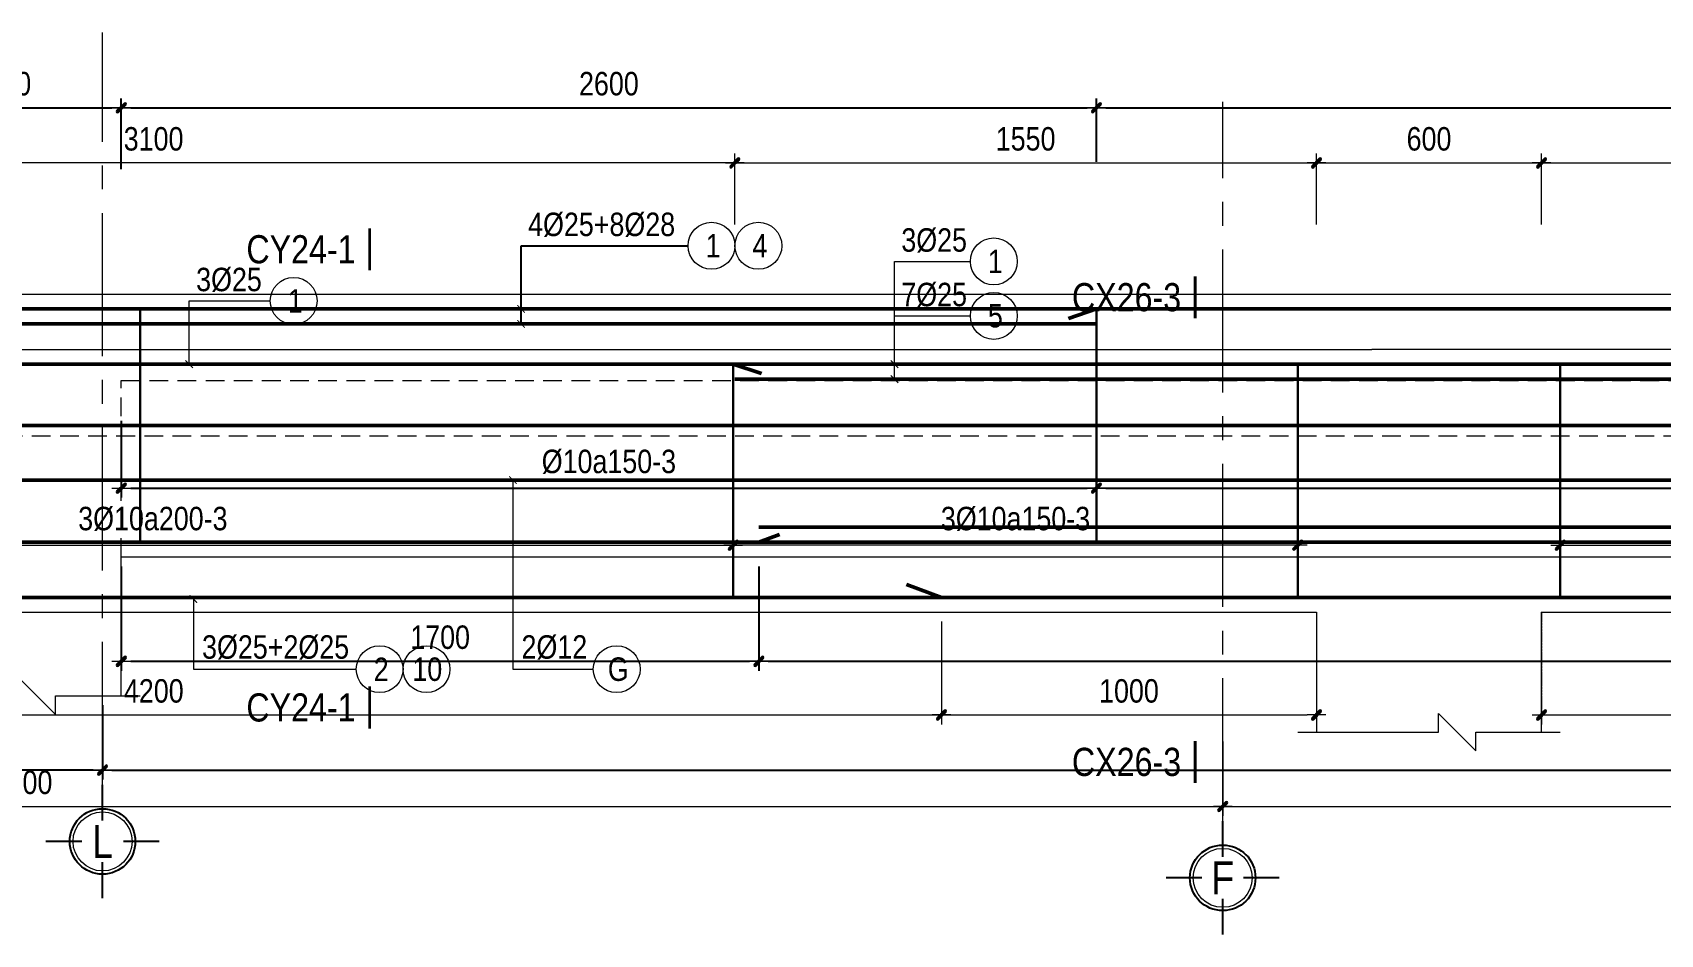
# Model space of a CAD drawing. Header units: millimetres. Extents: x 397144 to 8960116, y 345581 to 674207.
# Drawn here: x 4957902 to 4962242, y 608812 to 611216 of the extents above; entities that cross this region are included whole.
import ezdxf
from ezdxf.enums import TextEntityAlignment as Align
from ezdxf.xclip import XClip

# ---------------------------------------------------------------- set-up
doc = ezdxf.new("R2010")
doc.units = ezdxf.units.MM
doc.header["$XCLIPFRAME"] = 0
doc.header["$PDSIZE"] = -10
for name, pattern in [('CENTER2', [28.575, 19.05, -3.175, 3.175, -3.175]), ('DOT2', [0.125, 0, -0.125]), ('HIDDEN', [0.375, 0.25, -0.125])]:
    doc.linetypes.add(name, pattern=pattern)
doc.layers.get('0').update_dxf_attribs({"linetype": 'CONTINUOUS'})
doc.layers.get('Defpoints').update_dxf_attribs({"color": 12, "linetype": 'CONTINUOUS'})
for name, color, linetype, lineweight in [('2', 2, 'CONTINUOUS', 20), ('CDAI', 8, 'CONTINUOUS', 30), ('CTHEP', 2, 'CONTINUOUS', 50), ('DBAO', 3, 'CONTINUOUS', 20), ('DGIONG', 4, 'CONTINUOUS', 13), ('KTH', 150, 'CONTINUOUS', 5), ('Net khuat', 8, 'HIDDEN', 13), ('STICK', 1, 'CONTINUOUS', 9), ('TEXT', 7, 'CONTINUOUS', 15)]:
    doc.layers.add(name, color=color, linetype=linetype, lineweight=lineweight)
doc.layers.add('8', color=8, linetype='CONTINUOUS')
doc.styles.add('HELVECONDENSE', font='VHELVCN_0.TTF')
doc.styles.add('Star-HelCon', font='VHELVCN_0.TTF')
doc.styles.add('TTP-HelCon', font='VHELVCN_0.TTF')
doc.styles.add('VNI-HELVE-CONDENSE', font='VHELVCN_0.TTF')
doc.dimstyles.new('kc-25', dxfattribs={"dimtxt": 62.5, "dimasz": 20, "dimexe": 20, "dimexo": 50, "dimgap": 25, "dimtad": 3, "dimdec": 0, "dimzin": 0, "dimdsep": 46, "dimtxsty": 'VNI-HELVE-CONDENSE', "dimblk": 'DIM', "dimcen": 2.5, "dimclrd": 256, "dimclre": 154, "dimclrt": 7, "dimaunit": 1, "dimadec": 0, "dimazin": 0, "dimtfac": 1, "dimtdec": 0, "dimtix": 1, "dimtmove": 0, "dimatfit": 3, "dimldrblk": 'DOT', "dimfxl": 1, "dimtolj": 1, "dimtzin": 0, "dimarcsym": 0})
doc.dimstyles.new('TTP-25', dxfattribs={"dimscale": 25, "dimtxt": 2.5, "dimasz": 1, "dimexe": 1, "dimexo": 1, "dimgap": 0.09, "dimtad": 0, "dimdec": 4, "dimrnd": 5, "dimzin": 9, "dimdsep": 46, "dimtxsty": 'TTP-HelCon', "dimblk": 'Stick1', "dimcen": 0.09, "dimdle": 1.5, "dimclrd": 256, "dimclre": 256, "dimclrt": 7, "dimadec": 0, "dimazin": 0, "dimtfac": 1, "dimtdec": 4, "dimtmove": 0, "dimatfit": 3, "dimldrblk": '_ArchTick1', "dimfxl": 1, "dimtvp": 1, "dimtolj": 1, "dimtzin": 0, "dimarcsym": 0})

# ---------------------------------------------------------------- blocks, each defined once
blk = doc.blocks.new('Stick1')
at = {"layer": 'STICK'}
h = blk.add_hatch(color=256, dxfattribs=at)
edge = h.paths.add_edge_path()
edge.add_line((0.3, 0.5), (-0.5, -0.3))
edge.add_arc((-0.4, -0.4), 0.141, 135, 315)
edge.add_line((-0.3, -0.5), (0.5, 0.3))
edge.add_arc((0.4, 0.4), 0.141, 315, 495)
blk.add_line((1, 0), (-1, 0), dxfattribs=at)
blk.add_lwpolyline([(0.3, 0.5), (-0.5, -0.3, 1), (-0.3, -0.5), (0.5, 0.3, 1), (0.3, 0.5, 1)], format="xyb", dxfattribs=at)
blk = doc.blocks.new('*D1445')
at = {"layer": 'Defpoints', "color": 0, "transparency": 16777216}
for p in [(4954517.5, 609448.1), (4958088.7, 609448.1), (4954517.5, 609250.1)]:
    blk.add_point(p, dxfattribs=at)
at = {"layer": 'KTH', "lineweight": -2, "transparency": 16777216}
for p, q in [((4954517.5, 609423.1), (4954517.5, 609225.1)), ((4958088.7, 609423.1), (4958088.7, 609225.1)), ((4958063.7, 609250.1), (4954542.5, 609250.1))]:
    blk.add_line(p, q, dxfattribs=at)
at = {"layer": 'KTH', "lineweight": -2, "transparency": 16777216, "xscale": 25, "yscale": 25, "zscale": 25, "rotation": 180}
blk.add_blockref('Stick1', (4954517.5, 609250.1), dxfattribs=at)
at = {"layer": 'KTH', "lineweight": -2, "transparency": 16777216, "xscale": 25, "yscale": 25, "zscale": 25}
blk.add_blockref('Stick1', (4958088.7, 609250.1), dxfattribs=at)
at = {"layer": 'KTH', "color": 7, "transparency": 16777216, "insert": (4956303.1, 609314), "char_height": 62.5, "attachment_point": 5, "style": 'TTP-HelCon'}
blk.add_mtext('\\A1;3570', dxfattribs=at)
blk = doc.blocks.new('_ArchTick1')
at = {"color": 0, "const_width": 3.81}
blk.add_lwpolyline([(-12.7, -12.7), (12.7, 12.7)], dxfattribs=at)
blk = doc.blocks.new('*D1449')
at = {"layer": 'Defpoints', "color": 0, "transparency": 16777216}
for p in [(4958138.7, 610205.6), (4960738.7, 610222.1), (4960738.7, 610001.7)]:
    blk.add_point(p, dxfattribs=at)
at = {"layer": 'KTH', "lineweight": -2, "transparency": 16777216}
for p, q in [((4958138.7, 610180.6), (4958138.7, 609976.7)), ((4960738.7, 610197.1), (4960738.7, 609976.7)), ((4958163.7, 610001.7), (4960713.7, 610001.7))]:
    blk.add_line(p, q, dxfattribs=at)
at = {"layer": 'KTH', "lineweight": -2, "transparency": 16777216, "xscale": 25, "yscale": 25, "zscale": 25, "rotation": 180}
blk.add_blockref('Stick1', (4958138.7, 610001.7), dxfattribs=at)
at = {"layer": 'KTH', "lineweight": -2, "transparency": 16777216, "xscale": 25, "yscale": 25, "zscale": 25}
blk.add_blockref('Stick1', (4960738.7, 610001.7), dxfattribs=at)
at = {"layer": 'KTH', "color": 7, "transparency": 16777216, "insert": (4959438.7, 610071.6), "char_height": 62.5, "attachment_point": 5, "style": 'TTP-HelCon'}
blk.add_mtext('\\A1;Þ10a150-3', dxfattribs=at)
blk = doc.blocks.new('dau truc')
blk.add_circle((0, 0), 180)
at = {"layer": '8'}
for p, q in [((0, 127.3), (0, 345.5)), ((-127.3, 0), (-345.5, 0)), ((345.5, 0), (127.3, 0)), ((0, -345.5), (0, -127.3))]:
    blk.add_line(p, q, dxfattribs=at)
blk.add_circle((0, 0), 200, dxfattribs=at)
at = {"layer": 'TEXT', "style": 'HELVECONDENSE'}
blk.add_attdef('A', text='', height=232.7, dxfattribs=at).set_placement((0, 0), align=Align.MIDDLE)
blk = doc.blocks.new('*D1451')
at = {"layer": 'Defpoints', "color": 0, "transparency": 16777216}
for p in [(4958138.7, 611015.5), (4957538.7, 610826.5), (4958138.7, 610826.5)]:
    blk.add_point(p, dxfattribs=at)
at = {"layer": 'KTH', "lineweight": -2, "transparency": 16777216}
for p, q in [((4957538.7, 610851.5), (4957538.7, 611040.5)), ((4958138.7, 610851.5), (4958138.7, 611040.5)), ((4957563.7, 611015.5), (4958113.7, 611015.5))]:
    blk.add_line(p, q, dxfattribs=at)
at = {"layer": 'KTH', "lineweight": -2, "transparency": 16777216, "xscale": 25, "yscale": 25, "zscale": 25, "rotation": 180}
blk.add_blockref('Stick1', (4957538.7, 611015.5), dxfattribs=at)
at = {"layer": 'KTH', "lineweight": -2, "transparency": 16777216, "xscale": 25, "yscale": 25, "zscale": 25}
blk.add_blockref('Stick1', (4958138.7, 611015.5), dxfattribs=at)
at = {"layer": 'KTH', "color": 7, "transparency": 16777216, "insert": (4957838.7, 611079.3), "char_height": 62.5, "attachment_point": 5, "style": 'TTP-HelCon'}
blk.add_mtext('\\A1;600', dxfattribs=at)
blk = doc.blocks.new('*D1452')
at = {"layer": 'Defpoints', "color": 0, "transparency": 16777216}
for p in [(4958088.7, 609448.1), (4969288.7, 609448.1), (4969288.7, 609250.1)]:
    blk.add_point(p, dxfattribs=at)
at = {"layer": 'KTH', "lineweight": -2, "transparency": 16777216}
for p, q in [((4958088.7, 609423.1), (4958088.7, 609225.1)), ((4969288.7, 609423.1), (4969288.7, 609225.1)), ((4958113.7, 609250.1), (4969263.7, 609250.1))]:
    blk.add_line(p, q, dxfattribs=at)
at = {"layer": 'KTH', "lineweight": -2, "transparency": 16777216, "xscale": 25, "yscale": 25, "zscale": 25, "rotation": 180}
blk.add_blockref('Stick1', (4958088.7, 609250.1), dxfattribs=at)
at = {"layer": 'KTH', "lineweight": -2, "transparency": 16777216, "xscale": 25, "yscale": 25, "zscale": 25}
blk.add_blockref('Stick1', (4969288.7, 609250.1), dxfattribs=at)
at = {"layer": 'KTH', "color": 7, "transparency": 16777216, "insert": (4963688.7, 609314), "char_height": 62.5, "attachment_point": 5, "style": 'TTP-HelCon'}
blk.add_mtext('\\A1;11200', dxfattribs=at)
blk = doc.blocks.new('*D1453')
at = {"layer": 'Defpoints', "color": 0, "transparency": 16777216}
for p in [(4960738.7, 611015.5), (4958138.7, 610846.4), (4960738.7, 610846.4)]:
    blk.add_point(p, dxfattribs=at)
at = {"layer": 'KTH', "lineweight": -2, "transparency": 16777216}
for p, q in [((4958138.7, 610871.4), (4958138.7, 611040.5)), ((4960738.7, 610871.4), (4960738.7, 611040.5)), ((4958163.7, 611015.5), (4960713.7, 611015.5))]:
    blk.add_line(p, q, dxfattribs=at)
at = {"layer": 'KTH', "lineweight": -2, "transparency": 16777216, "xscale": 25, "yscale": 25, "zscale": 25, "rotation": 180}
blk.add_blockref('Stick1', (4958138.7, 611015.5), dxfattribs=at)
at = {"layer": 'KTH', "lineweight": -2, "transparency": 16777216, "xscale": 25, "yscale": 25, "zscale": 25}
blk.add_blockref('Stick1', (4960738.7, 611015.5), dxfattribs=at)
at = {"layer": 'KTH', "color": 7, "transparency": 16777216, "insert": (4959438.7, 611079.3), "char_height": 62.5, "attachment_point": 5, "style": 'TTP-HelCon'}
blk.add_mtext('\\A1;2600', dxfattribs=at)
blk = doc.blocks.new('*D1455')
at = {"layer": 'Defpoints', "color": 0, "transparency": 16777216}
for p in [(4966088.7, 611015.5), (4960738.7, 610846.4), (4966088.7, 610846.4)]:
    blk.add_point(p, dxfattribs=at)
at = {"layer": 'KTH', "lineweight": -2, "transparency": 16777216}
for p, q in [((4960738.7, 610871.4), (4960738.7, 611040.5)), ((4966088.7, 610871.4), (4966088.7, 611040.5)), ((4960763.7, 611015.5), (4966063.7, 611015.5))]:
    blk.add_line(p, q, dxfattribs=at)
at = {"layer": 'KTH', "lineweight": -2, "transparency": 16777216, "xscale": 25, "yscale": 25, "zscale": 25, "rotation": 180}
blk.add_blockref('Stick1', (4960738.7, 611015.5), dxfattribs=at)
at = {"layer": 'KTH', "lineweight": -2, "transparency": 16777216, "xscale": 25, "yscale": 25, "zscale": 25}
blk.add_blockref('Stick1', (4966088.7, 611015.5), dxfattribs=at)
at = {"layer": 'KTH', "color": 7, "transparency": 16777216, "insert": (4963413.7, 611079.3), "char_height": 62.5, "attachment_point": 5, "style": 'TTP-HelCon'}
blk.add_mtext('\\A1;5350', dxfattribs=at)
blk = doc.blocks.new('*D1456')
at = {"layer": 'Defpoints', "color": 0, "transparency": 16777216}
for p in [(4960738.7, 610205.6), (4966088.7, 610197.1), (4966088.7, 610001.7)]:
    blk.add_point(p, dxfattribs=at)
at = {"layer": 'KTH', "lineweight": -2, "transparency": 16777216}
for p, q in [((4960738.7, 610180.6), (4960738.7, 609976.7)), ((4966088.7, 610172.1), (4966088.7, 609976.7)), ((4960763.7, 610001.7), (4966063.7, 610001.7))]:
    blk.add_line(p, q, dxfattribs=at)
at = {"layer": 'KTH', "lineweight": -2, "transparency": 16777216, "xscale": 25, "yscale": 25, "zscale": 25, "rotation": 180}
blk.add_blockref('Stick1', (4960738.7, 610001.7), dxfattribs=at)
at = {"layer": 'KTH', "lineweight": -2, "transparency": 16777216, "xscale": 25, "yscale": 25, "zscale": 25}
blk.add_blockref('Stick1', (4966088.7, 610001.7), dxfattribs=at)
at = {"layer": 'KTH', "color": 7, "transparency": 16777216, "insert": (4963413.7, 610071.6), "char_height": 62.5, "attachment_point": 5, "style": 'TTP-HelCon'}
blk.add_mtext('\\A1;Þ10a200-3', dxfattribs=at)
blk = doc.blocks.new('DIM')
h = blk.add_hatch(color=1)
h.paths.add_polyline_path([(0.49, 0.29, 1), (0.29, 0.49), (-0.19, 0), (0.19, 0)])
h.paths.add_polyline_path([(0.19, 0), (-0.19, 0), (-0.49, -0.29, 1), (-0.29, -0.49)])
at = {"color": 9}
for p, q in [((-0.19, 0), (-1.5, 0)), ((0.19, 0), (1.5, 0))]:
    blk.add_line(p, q, dxfattribs=at)
at = {"color": 1}
for p, q in [((-0.49, -0.29), (0.29, 0.49)), ((-0.29, -0.49), (0.49, 0.29)), ((-0.19, 0), (0.19, 0))]:
    blk.add_line(p, q, dxfattribs=at)
blk.add_arc((-0.39, -0.39), 0.138, 135, 315, dxfattribs=at)
blk = doc.blocks.new('*D1457')
at = {"layer": 'Defpoints', "color": 0, "transparency": 16777216}
for p in [(4958138.7, 609818.1), (4959838.7, 609818.1), (4959838.7, 609539.9)]:
    blk.add_point(p, dxfattribs=at)
at = {"layer": 'KTH', "lineweight": -2, "transparency": 16777216}
for p, q in [((4958138.7, 609793.1), (4958138.7, 609514.9)), ((4959838.7, 609793.1), (4959838.7, 609514.9)), ((4958163.7, 609539.9), (4959813.7, 609539.9))]:
    blk.add_line(p, q, dxfattribs=at)
at = {"layer": 'KTH', "lineweight": -2, "transparency": 16777216, "xscale": 25, "yscale": 25, "zscale": 25, "rotation": 180}
blk.add_blockref('Stick1', (4958138.7, 609539.9), dxfattribs=at)
at = {"layer": 'KTH', "lineweight": -2, "transparency": 16777216, "xscale": 25, "yscale": 25, "zscale": 25}
blk.add_blockref('Stick1', (4959838.7, 609539.9), dxfattribs=at)
at = {"layer": 'KTH', "color": 7, "transparency": 16777216, "insert": (4958988.7, 609603.8), "char_height": 62.5, "attachment_point": 5, "style": 'TTP-HelCon'}
blk.add_mtext('\\A1;1700', dxfattribs=at)
blk = doc.blocks.new('*D1459')
at = {"layer": 'Defpoints', "color": 0, "transparency": 16777216}
for p in [(4959838.7, 609818.1), (4966988.7, 609793.1), (4966988.7, 609539.9)]:
    blk.add_point(p, dxfattribs=at)
at = {"layer": 'KTH', "lineweight": -2, "transparency": 16777216}
for p, q in [((4959838.7, 609793.1), (4959838.7, 609514.9)), ((4966988.7, 609768.1), (4966988.7, 609514.9)), ((4959863.7, 609539.9), (4966963.7, 609539.9))]:
    blk.add_line(p, q, dxfattribs=at)
at = {"layer": 'KTH', "lineweight": -2, "transparency": 16777216, "xscale": 25, "yscale": 25, "zscale": 25, "rotation": 180}
blk.add_blockref('Stick1', (4959838.7, 609539.9), dxfattribs=at)
at = {"layer": 'KTH', "lineweight": -2, "transparency": 16777216, "xscale": 25, "yscale": 25, "zscale": 25}
blk.add_blockref('Stick1', (4966988.7, 609539.9), dxfattribs=at)
at = {"layer": 'KTH', "color": 7, "transparency": 16777216, "insert": (4963413.7, 609603.8), "char_height": 62.5, "attachment_point": 5, "style": 'TTP-HelCon'}
blk.add_mtext('\\A1;7150', dxfattribs=at)
blk = doc.blocks.new('MC')
at = {"layer": 'CTHEP', "const_width": 10}
blk.add_lwpolyline([(0, 150), (0, 0)], dxfattribs=at)
at = {"layer": 'TEXT', "style": 'TTP-HelCon'}
blk.add_attdef('A', text='', height=100, dxfattribs=at).set_placement((-50, 25.5), align=Align.RIGHT)
blk = doc.blocks.new('*D8557')
at = {"layer": 'Defpoints', "color": 0, "transparency": 16777216}
for p in [(5068355.6, 547631.8), (5066206.6, 547442.8), (5068355.6, 547442.8)]:
    blk.add_point(p, dxfattribs=at)
at = {"layer": 'KTH', "lineweight": -2, "transparency": 16777216}
for p, q in [((5066206.6, 547467.8), (5066206.6, 547656.8)), ((5066231.6, 547631.8), (5068330.6, 547631.8)), ((5068355.6, 547467.8), (5068355.6, 547656.8))]:
    blk.add_line(p, q, dxfattribs=at)
at = {"layer": 'KTH', "lineweight": -2, "transparency": 16777216, "xscale": 25, "yscale": 25, "zscale": 25, "rotation": 180}
blk.add_blockref('Stick1', (5066206.6, 547631.8), dxfattribs=at)
at = {"layer": 'KTH', "lineweight": -2, "transparency": 16777216, "xscale": 25, "yscale": 25, "zscale": 25}
blk.add_blockref('Stick1', (5068355.6, 547631.8), dxfattribs=at)
at = {"layer": 'KTH', "color": 7, "transparency": 16777216, "insert": (5067281.1, 547695.6), "char_height": 62.5, "attachment_point": 5, "style": 'TTP-HelCon'}
blk.add_mtext('\\A1;2150', dxfattribs=at)
blk = doc.blocks.new('*D8558')
at = {"layer": 'Defpoints', "color": 0, "transparency": 16777216}
for p in [(5064051.6, 546686.8), (5065556.6, 546670.3), (5064051.6, 546612.8)]:
    blk.add_point(p, dxfattribs=at)
at = {"layer": 'KTH', "lineweight": -2, "transparency": 16777216}
for p, q in [((5064051.6, 546661.8), (5064051.6, 546587.8)), ((5065556.6, 546645.3), (5065556.6, 546587.8)), ((5065531.6, 546612.8), (5064076.6, 546612.8))]:
    blk.add_line(p, q, dxfattribs=at)
at = {"layer": 'KTH', "lineweight": -2, "transparency": 16777216, "xscale": 25, "yscale": 25, "zscale": 25, "rotation": 180}
blk.add_blockref('Stick1', (5064051.6, 546612.8), dxfattribs=at)
at = {"layer": 'KTH', "lineweight": -2, "transparency": 16777216, "xscale": 25, "yscale": 25, "zscale": 25}
blk.add_blockref('Stick1', (5065556.6, 546612.8), dxfattribs=at)
at = {"layer": 'KTH', "color": 7, "transparency": 16777216, "insert": (5064804.1, 546682.7), "char_height": 62.5, "attachment_point": 5, "style": 'TTP-HelCon'}
blk.add_mtext('\\A1;3Þ10a150-3', dxfattribs=at)
blk = doc.blocks.new('*D8559')
at = {"layer": 'Defpoints', "color": 0, "transparency": 16777216}
for p in [(5066256.6, 546670.3), (5068355.6, 546686.8), (5068355.6, 546612.8)]:
    blk.add_point(p, dxfattribs=at)
at = {"layer": 'KTH', "lineweight": -2, "transparency": 16777216}
for p, q in [((5068355.6, 546661.8), (5068355.6, 546587.8)), ((5066256.6, 546645.3), (5066256.6, 546587.8)), ((5066281.6, 546612.8), (5068330.6, 546612.8))]:
    blk.add_line(p, q, dxfattribs=at)
at = {"layer": 'KTH', "lineweight": -2, "transparency": 16777216, "xscale": 25, "yscale": 25, "zscale": 25, "rotation": 180}
blk.add_blockref('Stick1', (5066256.6, 546612.8), dxfattribs=at)
at = {"layer": 'KTH', "lineweight": -2, "transparency": 16777216, "xscale": 25, "yscale": 25, "zscale": 25}
blk.add_blockref('Stick1', (5068355.6, 546612.8), dxfattribs=at)
at = {"layer": 'KTH', "color": 7, "transparency": 16777216, "insert": (5067306.1, 546682.7), "char_height": 62.5, "attachment_point": 5, "style": 'TTP-HelCon'}
blk.add_mtext('\\A1;\\A1;3Þ10a150-3', dxfattribs=at)
blk = doc.blocks.new('*D8561')
at = {"layer": 'Defpoints', "color": 0, "transparency": 16777216}
for p in [(5058956.6, 546114.5), (5065356.6, 546114.4), (5065356.6, 545916.4)]:
    blk.add_point(p, dxfattribs=at)
at = {"layer": 'KTH', "lineweight": -2, "transparency": 16777216}
for p, q in [((5058956.6, 546089.5), (5058956.6, 545891.4)), ((5065356.6, 546089.4), (5065356.6, 545891.4)), ((5058981.6, 545916.4), (5065331.6, 545916.4))]:
    blk.add_line(p, q, dxfattribs=at)
at = {"layer": 'KTH', "lineweight": -2, "transparency": 16777216, "xscale": 25, "yscale": 25, "zscale": 25, "rotation": 180}
blk.add_blockref('Stick1', (5058956.6, 545916.4), dxfattribs=at)
at = {"layer": 'KTH', "lineweight": -2, "transparency": 16777216, "xscale": 25, "yscale": 25, "zscale": 25}
blk.add_blockref('Stick1', (5065356.6, 545916.4), dxfattribs=at)
at = {"layer": 'KTH', "color": 7, "transparency": 16777216, "insert": (5062156.6, 545980.3), "char_height": 62.5, "attachment_point": 5, "style": 'TTP-HelCon'}
blk.add_mtext('\\A1;6400', dxfattribs=at)
blk = doc.blocks.new('*D8562')
at = {"layer": 'Defpoints', "color": 0, "transparency": 16777216}
for p in [(5060956.6, 546752.9), (5064051.6, 546752.8), (5064051.6, 546612.8)]:
    blk.add_point(p, dxfattribs=at)
at = {"layer": 'KTH', "lineweight": -2, "transparency": 16777216}
for p, q in [((5060956.6, 546727.9), (5060956.6, 546587.8)), ((5064051.6, 546727.8), (5064051.6, 546587.8)), ((5060981.6, 546612.8), (5064026.6, 546612.8))]:
    blk.add_line(p, q, dxfattribs=at)
at = {"layer": 'KTH', "lineweight": -2, "transparency": 16777216, "xscale": 25, "yscale": 25, "zscale": 25, "rotation": 180}
blk.add_blockref('Stick1', (5060956.6, 546612.8), dxfattribs=at)
at = {"layer": 'KTH', "lineweight": -2, "transparency": 16777216, "xscale": 25, "yscale": 25, "zscale": 25}
blk.add_blockref('Stick1', (5064051.6, 546612.8), dxfattribs=at)
at = {"layer": 'KTH', "color": 7, "transparency": 16777216, "insert": (5062504.1, 546682.7), "char_height": 62.5, "attachment_point": 5, "style": 'TTP-HelCon'}
blk.add_mtext('\\A1;3Þ10a200-3', dxfattribs=at)
blk = doc.blocks.new('*D8564')
at = {"layer": 'Defpoints', "color": 0, "transparency": 16777216}
for p in [(5060956.6, 547631.8), (5060956.6, 547442.9), (5064055.6, 547442.8)]:
    blk.add_point(p, dxfattribs=at)
at = {"layer": 'KTH', "lineweight": -2, "transparency": 16777216}
for p, q in [((5060956.6, 547467.9), (5060956.6, 547656.8)), ((5064030.6, 547631.8), (5060981.6, 547631.8)), ((5064055.6, 547467.8), (5064055.6, 547656.8))]:
    blk.add_line(p, q, dxfattribs=at)
at = {"layer": 'KTH', "lineweight": -2, "transparency": 16777216, "xscale": 25, "yscale": 25, "zscale": 25, "rotation": 180}
blk.add_blockref('Stick1', (5060956.6, 547631.8), dxfattribs=at)
at = {"layer": 'KTH', "lineweight": -2, "transparency": 16777216, "xscale": 25, "yscale": 25, "zscale": 25}
blk.add_blockref('Stick1', (5064055.6, 547631.8), dxfattribs=at)
at = {"layer": 'KTH', "color": 7, "transparency": 16777216, "insert": (5062506.1, 547695.6), "char_height": 62.5, "attachment_point": 5, "style": 'TTP-HelCon'}
blk.add_mtext('\\A1;3100', dxfattribs=at)
blk = doc.blocks.new('*D8566')
at = {"layer": 'Defpoints', "color": 0, "transparency": 16777216}
for p in [(5065606.6, 547631.8), (5064055.6, 547442.8), (5065606.6, 547442.8)]:
    blk.add_point(p, dxfattribs=at)
at = {"layer": 'KTH', "lineweight": -2, "transparency": 16777216}
for p, q in [((5064055.6, 547467.8), (5064055.6, 547656.8)), ((5064080.6, 547631.8), (5065581.6, 547631.8)), ((5065606.6, 547467.8), (5065606.6, 547656.8))]:
    blk.add_line(p, q, dxfattribs=at)
at = {"layer": 'KTH', "lineweight": -2, "transparency": 16777216, "xscale": 25, "yscale": 25, "zscale": 25, "rotation": 180}
blk.add_blockref('Stick1', (5064055.6, 547631.8), dxfattribs=at)
at = {"layer": 'KTH', "lineweight": -2, "transparency": 16777216, "xscale": 25, "yscale": 25, "zscale": 25}
blk.add_blockref('Stick1', (5065606.6, 547631.8), dxfattribs=at)
at = {"layer": 'KTH', "color": 7, "transparency": 16777216, "insert": (5064831.1, 547695.6), "char_height": 62.5, "attachment_point": 5, "style": 'TTP-HelCon'}
blk.add_mtext('\\A1;1550', dxfattribs=at)
blk = doc.blocks.new('*D8568')
at = {"layer": 'Defpoints', "color": 0, "transparency": 16777216}
for p in [(5066206.6, 547631.8), (5065606.6, 547467.8), (5066206.6, 547442.8)]:
    blk.add_point(p, dxfattribs=at)
at = {"layer": 'KTH', "lineweight": -2, "transparency": 16777216}
for p, q in [((5065606.6, 547492.8), (5065606.6, 547656.8)), ((5065631.6, 547631.8), (5066181.6, 547631.8)), ((5066206.6, 547467.8), (5066206.6, 547656.8))]:
    blk.add_line(p, q, dxfattribs=at)
at = {"layer": 'KTH', "lineweight": -2, "transparency": 16777216, "xscale": 25, "yscale": 25, "zscale": 25, "rotation": 180}
blk.add_blockref('Stick1', (5065606.6, 547631.8), dxfattribs=at)
at = {"layer": 'KTH', "lineweight": -2, "transparency": 16777216, "xscale": 25, "yscale": 25, "zscale": 25}
blk.add_blockref('Stick1', (5066206.6, 547631.8), dxfattribs=at)
at = {"layer": 'KTH', "color": 7, "transparency": 16777216, "insert": (5065906.6, 547695.6), "char_height": 62.5, "attachment_point": 5, "style": 'TTP-HelCon'}
blk.add_mtext('\\A1;600', dxfattribs=at)
blk = doc.blocks.new('*D8570')
at = {"layer": 'Defpoints', "color": 0, "transparency": 16777216}
for p in [(5060406.6, 546434.4), (5064606.6, 546371.8), (5064606.6, 546160.2)]:
    blk.add_point(p, dxfattribs=at)
at = {"layer": 'KTH', "lineweight": -2, "transparency": 16777216}
for p, q in [((5060406.6, 546409.4), (5060406.6, 546135.2)), ((5064606.6, 546346.8), (5064606.6, 546135.2)), ((5060431.6, 546160.2), (5064581.6, 546160.2))]:
    blk.add_line(p, q, dxfattribs=at)
at = {"layer": 'KTH', "lineweight": -2, "transparency": 16777216, "xscale": 25, "yscale": 25, "zscale": 25, "rotation": 180}
blk.add_blockref('Stick1', (5060406.6, 546160.2), dxfattribs=at)
at = {"layer": 'KTH', "lineweight": -2, "transparency": 16777216, "xscale": 25, "yscale": 25, "zscale": 25}
blk.add_blockref('Stick1', (5064606.6, 546160.2), dxfattribs=at)
at = {"layer": 'KTH', "color": 7, "transparency": 16777216, "insert": (5062506.6, 546224), "char_height": 62.5, "attachment_point": 5, "style": 'TTP-HelCon'}
blk.add_mtext('\\A1;4200', dxfattribs=at)
blk = doc.blocks.new('*D8571')
at = {"layer": 'Defpoints', "color": 0, "transparency": 16777216}
for p in [(5064606.6, 546434.4), (5065606.6, 546434.4), (5065606.6, 546160.2)]:
    blk.add_point(p, dxfattribs=at)
at = {"layer": 'KTH', "lineweight": -2, "transparency": 16777216}
for p, q in [((5064606.6, 546409.4), (5064606.6, 546135.2)), ((5065606.6, 546409.4), (5065606.6, 546135.2)), ((5064631.6, 546160.2), (5065581.6, 546160.2))]:
    blk.add_line(p, q, dxfattribs=at)
at = {"layer": 'KTH', "lineweight": -2, "transparency": 16777216, "xscale": 25, "yscale": 25, "zscale": 25, "rotation": 180}
blk.add_blockref('Stick1', (5064606.6, 546160.2), dxfattribs=at)
at = {"layer": 'KTH', "lineweight": -2, "transparency": 16777216, "xscale": 25, "yscale": 25, "zscale": 25}
blk.add_blockref('Stick1', (5065606.6, 546160.2), dxfattribs=at)
at = {"layer": 'KTH', "color": 7, "transparency": 16777216, "insert": (5065106.6, 546224), "char_height": 62.5, "attachment_point": 5, "style": 'TTP-HelCon'}
blk.add_mtext('\\A1;1000', dxfattribs=at)
blk = doc.blocks.new('*D1580')
at = {"layer": 'Defpoints', "color": 0, "transparency": 16777216}
for p in [(5065356.6, 546114.4), (5075456.6, 546114.4), (5075456.6, 545916.4)]:
    blk.add_point(p, dxfattribs=at)
at = {"layer": 'KTH', "lineweight": -2, "transparency": 16777216}
for p, q in [((5065356.6, 546089.4), (5065356.6, 545891.4)), ((5075456.6, 546089.4), (5075456.6, 545891.4)), ((5065381.6, 545916.4), (5075431.6, 545916.4))]:
    blk.add_line(p, q, dxfattribs=at)
at = {"layer": 'KTH', "lineweight": -2, "transparency": 16777216, "xscale": 25, "yscale": 25, "zscale": 25, "rotation": 180}
blk.add_blockref('Stick1', (5065356.6, 545916.4), dxfattribs=at)
at = {"layer": 'KTH', "lineweight": -2, "transparency": 16777216, "xscale": 25, "yscale": 25, "zscale": 25}
blk.add_blockref('Stick1', (5075456.6, 545916.4), dxfattribs=at)
at = {"layer": 'KTH', "color": 7, "transparency": 16777216, "insert": (5070406.6, 545980.3), "char_height": 62.5, "attachment_point": 5, "style": 'TTP-HelCon'}
blk.add_mtext('\\A1;10100', dxfattribs=at)
blk = doc.blocks.new('*D8553')
at = {"layer": 'Defpoints', "color": 0, "ltscale": 0.8, "transparency": 16777216}
for p in [(5066206.6, 546460.2), (5067656.6, 546460.2), (5067656.6, 546160.2)]:
    blk.add_point(p, dxfattribs=at)
at = {"layer": 'KTH', "linetype": 'DOT2', "lineweight": -2, "ltscale": 0.8, "transparency": 16777216}
for p, q in [((5066206.6, 546435.2), (5066206.6, 546135.2)), ((5067656.6, 546435.2), (5067656.6, 546135.2))]:
    blk.add_line(p, q, dxfattribs=at)
at = {"layer": 'KTH', "lineweight": -2, "ltscale": 0.8, "transparency": 16777216}
blk.add_line((5066231.6, 546160.2), (5067631.6, 546160.2), dxfattribs=at)
at = {"layer": 'KTH', "lineweight": -2, "ltscale": 0.8, "transparency": 16777216, "xscale": 25, "yscale": 25, "zscale": 25, "rotation": 180}
blk.add_blockref('Stick1', (5066206.6, 546160.2), dxfattribs=at)
at = {"layer": 'KTH', "lineweight": -2, "ltscale": 0.8, "transparency": 16777216, "xscale": 25, "yscale": 25, "zscale": 25}
blk.add_blockref('Stick1', (5067656.6, 546160.2), dxfattribs=at)
at = {"layer": 'KTH', "color": 7, "ltscale": 0.8, "transparency": 16777216, "insert": (5066931.6, 546224), "char_height": 62.5, "attachment_point": 5, "style": 'TTP-HelCon'}
blk.add_mtext('\\A1;1450', dxfattribs=at)
blk = doc.blocks.new('CX26')
at = {"layer": 'CDAI', "ltscale": 52.5}
for p, q in [((5064051.60282, 547099.4025), (5064051.60282, 546473.4315)), ((5065556.60282, 547099.4025), (5065556.60282, 546473.42671)), ((5066256.60421, 547099.39867), (5066256.60421, 546469.39867))]:
    blk.add_line(p, q, dxfattribs=at)
at = {"layer": 'CTHEP'}
for p, q in [((5064126.60282, 547070.4025), (5064051.60282, 547095.4025)), ((5064055.6423, 547055.46147), (5068355.60421, 547055.46147)), ((5058990.32788, 546786.46273), (5097842.02123, 546786.41461)), ((5064606.603, 546473.4516), (5064513.91051, 546507.75585))]:
    blk.add_line(p, q, dxfattribs=at)
for points in [[(5098025.38601, 546467.2151), (5098025.38601, 547095.40231), (5058836.60282, 547095.46705), (5058836.60282, 546469.20456)], [(5058871.81958, 546849.86797), (5058871.81958, 546473.47789), (5058871.81958, 546473.47789), (5059405.47064, 546473.45484), (5065606.60282, 546473.42655), (5066180.64833, 546473.42466), (5097991.31059, 546473.40252), (5097991.31059, 546996.27803)]]:
    blk.add_lwpolyline(points, dxfattribs=at)
at = {"layer": 'DBAO'}
for points in [[(5058806.60282, 546114.47463), (5058806.60282, 547134.63778), (5065754.50907, 547134.39872)], [(5090956.60421, 546434.3673), (5098055.38602, 546434.35991), (5098055.38602, 547134.35662), (5065754.50907, 547134.40146)], [(5059406.60022, 546114.4708), (5059406.60022, 546434.44499), (5065606.60282, 546434.4025), (5065606.60282, 546114.4025)], [(5066206.60421, 546434.39867), (5074806.60282, 546434.38891)], [(5066206.60421, 546114.39867), (5066206.60421, 546434.39867)]]:
    blk.add_lwpolyline(points, dxfattribs=at)
at = {"layer": 'DGIONG'}
blk.add_lwpolyline([(5065556.60282, 546114.4025), (5065931.60421, 546114.39867), (5065931.60421, 546164.39867), (5066031.60421, 546064.39867), (5066031.60421, 546114.39867), (5066256.60421, 546114.39867)], dxfattribs=at)
for centre in [(5064746.1661, 547369.27902), (5062879.60754, 547263.98696), (5064746.1661, 547223.98002), (5063108.73431, 546282.33173), (5063233.73431, 546282.33173), (5063740.80434, 546282.38896)]:
    blk.add_circle(centre, 62.5, dxfattribs=at)
at = {"layer": 'Net khuat', "linetype": 'CENTER2', "ltscale": 20}
blk.add_line((5065356.60281, 545876.98085), (5065356.60281, 547882.32349), dxfattribs=at)
at = {"layer": 'Net khuat', "ltscale": 200}
blk.add_lwpolyline([(5058806.60282, 546904.47786), (5098055.38602, 546904.47786)], dxfattribs=at)
at = {"xscale": 0.75, "yscale": 0.75, "zscale": 0.75}
for p in [(5065283.2011, 547217.35449), (5065283.2011, 545978.61334)]:
    blk.add_blockref('MC', p, dxfattribs=at).add_auto_attribs({'A': 'CX26-3'})
at = {"layer": '2', "ltscale": 300}
ref = blk.add_blockref('dau truc', (5065356.60281, 545726.11632), dxfattribs=dict(at, xscale=0.4367131292819977, yscale=0.4367131292819977, zscale=0.4367131292819977))
ref.add_attrib('A', 'F', dxfattribs={"layer": 'TEXT', "height": 87.5, "style": 'HELVECONDENSE'}).set_placement((5065356.60281, 545726.11632), align=Align.MIDDLE)
at = {"layer": 'TEXT', "style": 'TTP-HelCon'}
for s, p in [('3Þ25', (5064499.65605, 547395.13197)), ('3Þ25', (5062619.48365, 547289.83991, 0)), ('7Þ25', (5064499.65605, 547249.83297)), ('3Þ25+2Þ25', (5062635.29308, 546310.22878)), ('2Þ12', (5063486.99648, 546310.28602, 0))]:
    blk.add_text(s, height=62.5, dxfattribs=at).set_placement(p)
at = {"layer": 'TEXT', "style": 'Star-HelCon'}
for s, p in [('1', (5064750.33277, 547369.27902)), ('1', (5062883.7742, 547263.98696)), ('5', (5064750.33277, 547223.98002)), ('2', (5063112.90098, 546282.33173)), ('10', (5063235.8482, 546282.33173)), ('G', (5063744.97101, 546282.38896))]:
    blk.add_text(s, height=62.5, dxfattribs=at).set_placement(p, align=Align.MIDDLE)
at = {"layer": 'KTH'}
for base, p1, p2, picture, middle in [((5060956.60022, 547631.78979), (5064055.60282, 547442.79684), (5060956.60022, 547442.86514), '*D8564', (5062506.10152, 547695.62312)), ((5064606.60282, 546160.2128), (5060406.60022, 546434.43065), (5064606.60282, 546371.76376), '*D8570', (5062506.60152, 546224.04613)), ((5065606.60282, 546160.2128), (5064606.60282, 546434.44499), (5065606.60282, 546434.43065), '*D8571', (5065106.60282, 546224.04613))]:
    dim = blk.add_linear_dim(base=base, p1=p1, p2=p2, dimstyle='TTP-25', override={"dimtmove": 1}, dxfattribs=at)
    dim.commit()
    dim.dimension.update_dxf_attribs({"geometry": picture, "text_midpoint": middle})
for base, p1, p2, picture, middle in [((5065606.60282, 547631.79684), (5064055.60282, 547442.79301), (5065606.60282, 547442.79301), '*D8566', (5064831.10282, 547695.63017)), ((5066206.60421, 547631.79684), (5065606.60282, 547467.79301), (5066206.60421, 547442.79301), '*D8568', (5065906.60352, 547695.63017)), ((5068355.60421, 547631.79301), (5066206.60421, 547442.79301), (5068355.60421, 547442.79301), '*D8557', (5067281.10421, 547695.62634)), ((5065356.60281, 545916.41758), (5058956.60281, 546114.47463), (5065356.60281, 546114.40058), '*D8561', (5062156.60281, 545980.25091)), ((5075456.60281, 545916.41758), (5065356.60281, 546114.40058), (5075456.60281, 546114.40058), '*D1580', (5070406.60281, 545980.25091))]:
    dim = blk.add_linear_dim(base=base, p1=p1, p2=p2, angle=180, dimstyle='TTP-25', override={"dimtmove": 1}, dxfattribs=at)
    dim.commit()
    dim.dimension.update_dxf_attribs({"geometry": picture, "text_midpoint": middle})
for base, p1, p2, text, picture, middle in [((5064051.60282, 546612.82309), (5060956.60022, 546752.91162), (5064051.60282, 546752.84332), '3Þ10a200-3', '*D8562', (5062504.10152, 546682.73975)), ((5068355.60421, 546612.83014), (5066256.60422, 546670.30349), (5068355.60421, 546686.83015), '\\A1;3Þ10a150-3', '*D8559', (5067306.10422, 546682.74681))]:
    dim = blk.add_linear_dim(base=base, p1=p1, p2=p2, text=text, dimstyle='TTP-25', override={"dimtmove": 1}, dxfattribs=at)
    dim.commit()
    dim.dimension.update_dxf_attribs({"geometry": picture, "text_midpoint": middle})
dim = blk.add_linear_dim(base=(5064051.60282, 546612.83014), p1=(5065556.60282, 546670.30349), p2=(5064051.60282, 546686.83015), angle=180, text='3Þ10a150-3', dimstyle='TTP-25', override={"dimtmove": 1}, dxfattribs=at)
dim.commit()
dim.dimension.update_dxf_attribs({"geometry": '*D8558', "text_midpoint": (5064804.10282, 546682.74681)})
at = {"layer": 'KTH', "ltscale": 0.8}
dim = blk.add_linear_dim(base=(5067656.60352, 546160.2128), p1=(5066206.60421, 546460.2128), p2=(5067656.60352, 546460.2128), dimstyle='TTP-25', dxfattribs=at)
dim.commit()
dim.dimension.update_dxf_attribs({"geometry": '*D8553', "text_midpoint": (5066931.60387, 546224.04613)})
at = {"layer": 'DGIONG'}
for points in [[(5064481.14428, 547095.47091), (5064481.14402, 547369.27902), (5064683.6661, 547369.27902)], [(5062600.97188, 547095.47786), (5062600.97162, 547263.98696), (5062817.10754, 547263.98696)], [(5064481.14393, 547055.47091), (5064481.14366, 547223.98002), (5064683.66575, 547223.98002)], [(5063463.9863, 546786.43353), (5063463.98444, 546282.38896), (5063678.30434, 546282.38896)], [(5062612.28131, 546469.37599), (5062612.28105, 546282.33173), (5063046.23431, 546282.33173)]]:
    blk.add_leader(points, dimstyle='kc-25', override={"dimtad": 0, "dimldrblk": 'ArchTick', "dimfxl": 100, "dimarcsym": 1}, dxfattribs=at)

msp = doc.modelspace()

# ---------------------------------------------------------------- linework, layer by layer
at = {"layer": 'CDAI', "ltscale": 52.5}
for p, q in [((4958188.66947, 610483.11086), (4958188.66947, 609853.11086)), ((4960738.66947, 610483.11086), (4960738.66947, 609853.11086))]:
    msp.add_line(p, q, dxfattribs=at)
at = {"layer": 'CTHEP'}
for p, q in [((4960738.66947, 610479.11086), (4960663.66947, 610454.11086)), ((4954696.40117, 610168.11086), (4969037.14265, 610168.11086)), ((4959838.66947, 609897.11086), (4966988.66947, 609897.11086)), ((4959893.39265, 609877.83145), (4959838.66947, 609857.11086))]:
    msp.add_line(p, q, dxfattribs=at)
for points in [[(4954562.52973, 609850.71195), (4954562.52973, 609850.71195), (4954562.52973, 610479.11086), (4969238.66947, 610479.11086), (4969238.66947, 609856.70698), (4969238.66947, 609856.70698)], [(4954602.52973, 609850.71195), (4954602.52973, 610439.11086), (4960738.66947, 610439.11086)], [(4954639.13795, 610256.35055), (4954639.13795, 609857.11086), (4969162.33915, 609857.11086), (4969162.33915, 610269.42444)]]:
    msp.add_lwpolyline(points, dxfattribs=at)
at = {"layer": 'DBAO'}
for p, q in [((4958138.66947, 609448.11086), (4958138.66947, 609818.11086)), ((4958138.66947, 609818.11086), (4968688.66947, 609818.11086))]:
    msp.add_line(p, q, dxfattribs=at)
msp.add_lwpolyline([(4969288.66947, 609448.11086), (4969288.66947, 609818.11086), (4969288.66947, 609818.11086), (4969288.66947, 610518.11086), (4954517.52973, 610518.11086), (4954517.52973, 609818.11086), (4954517.52973, 609818.11086), (4954517.52973, 609448.11086)], dxfattribs=at)
at = {"layer": 'DGIONG'}
msp.add_lwpolyline([(4957488.66947, 609448.11086), (4957863.66947, 609448.11086), (4957863.66947, 609498.11086), (4957963.66947, 609398.11086), (4957963.66947, 609448.11086), (4958188.66947, 609448.11086)], dxfattribs=at)
for centre in [(4959712.24567, 610647.61997), (4959837.24567, 610647.61997)]:
    msp.add_circle(centre, 62.5, dxfattribs=at)
at = {"layer": 'Net khuat', "linetype": 'CENTER2', "ltscale": 20}
msp.add_line((4958088.66947, 609210.61386), (4958088.66947, 611215.9565), dxfattribs=at)
at = {"layer": 'Net khuat', "ltscale": 200}
for p, q in [((4958138.66947, 609818.11086), (4958138.66947, 610288.11086)), ((4958138.66947, 610288.11086), (4968688.66947, 610288.11086))]:
    msp.add_line(p, q, dxfattribs=at)

# ---------------------------------------------------------------- block references
at = {"xscale": 0.75, "yscale": 0.75, "zscale": 0.75}
for p in [(4958800.90107, 610581.71248), (4958800.90107, 609360.40611)]:
    msp.add_blockref('MC', p, dxfattribs=at).add_auto_attribs({'A': 'CY24-1'})
at = {"layer": '2', "ltscale": 300}
ref = msp.add_blockref('dau truc', (4958088.66947, 609059.74932), dxfattribs=dict(at, xscale=0.4367131292819977, yscale=0.4367131292819977, zscale=0.4367131292819977))
ref.add_attrib('A', 'L', dxfattribs={"layer": 'TEXT', "height": 87.5, "style": 'HELVECONDENSE'}).set_placement((4958088.66947, 609059.74932), align=Align.MIDDLE)
at = {"layer": 'DBAO'}
ref = msp.add_blockref('CX26', (-104281.28746, 63236.64616), dxfattribs=at)
XClip(ref).set_block_clipping_path([(5058375.3520031003, 545501.5080415923), (5075630.448648924, 547795.0708696508)])

# ---------------------------------------------------------------- texts
at = {"layer": 'TEXT', "style": 'TTP-HelCon'}
msp.add_text('4Þ25+8Þ28', height=62.5, dxfattribs=at).set_placement((4959223.24365, 610673.47292, 0))
at = {"layer": 'TEXT', "style": 'Star-HelCon'}
for s, p in [('1', (4959716.41234, 610647.61997)), ('4', (4959841.41234, 610647.61997))]:
    msp.add_text(s, height=62.5, dxfattribs=at).set_placement(p, align=Align.MIDDLE)

# ---------------------------------------------------------------- dimensions: what is measured, and where the dimension line sits
at = {"layer": 'KTH'}
for base, p1, p2, picture, middle in [((4958138.66947, 611015.5052), (4957538.66947, 610826.5052), (4958138.66947, 610826.5052), '*D1451', (4957838.66947, 611079.33854)), ((4960738.66947, 611015.5052), (4958138.66947, 610846.42301), (4960738.66947, 610846.42301), '*D1453', (4959438.66947, 611079.33854)), ((4966088.66947, 611015.5052), (4960738.66947, 610846.42301), (4966088.66947, 610846.42301), '*D1455', (4963413.66947, 611079.33854)), ((4959838.66947, 609539.92039), (4958138.66947, 609818.11086), (4959838.66947, 609818.11086), '*D1457', (4958988.66947, 609603.75373)), ((4966988.66947, 609539.92039), (4959838.66947, 609818.11086), (4966988.66947, 609793.11086), '*D1459', (4963413.66947, 609603.75373)), ((4954517.52973, 609250.13299), (4958088.66947, 609448.11086), (4954517.52973, 609448.11086), '*D1445', (4956303.0996, 609313.96633)), ((4969288.66947, 609250.13299), (4958088.66947, 609448.11086), (4969288.66947, 609448.11086), '*D1452', (4963688.66947, 609313.96633))]:
    dim = msp.add_linear_dim(base=base, p1=p1, p2=p2, dimstyle='TTP-25', override={"dimtmove": 1}, dxfattribs=at)
    dim.commit()
    dim.dimension.update_dxf_attribs({"geometry": picture, "text_midpoint": middle})
for base, p1, p2, text, picture, middle in [((4960738.66947, 610001.68471), (4958138.66947, 610205.57103), (4960738.66947, 610222.09769), 'Þ10a150-3', '*D1449', (4959438.66947, 610071.60138)), ((4966088.66947, 610001.68471), (4960738.66947, 610205.57103), (4966088.66947, 610197.09769), 'Þ10a200-3', '*D1456', (4963413.66947, 610071.60138))]:
    dim = msp.add_linear_dim(base=base, p1=p1, p2=p2, text=text, dimstyle='TTP-25', override={"dimtmove": 1}, dxfattribs=at)
    dim.commit()
    dim.dimension.update_dxf_attribs({"geometry": picture, "text_midpoint": middle})

# ---------------------------------------------------------------- leaders
at = {"layer": 'DGIONG'}
for points in [[(4959204.73188, 610479.11086), (4959204.73162, 610647.61997), (4959649.74567, 610647.61997)], [(4959204.73188, 610439.11086), (4959204.73162, 610647.61997), (4959649.74567, 610647.61997)]]:
    msp.add_leader(points, dimstyle='kc-25', override={"dimtad": 0, "dimldrblk": 'ArchTick', "dimfxl": 100, "dimarcsym": 1}, dxfattribs=at)

doc.saveas('drawing.dxf')
